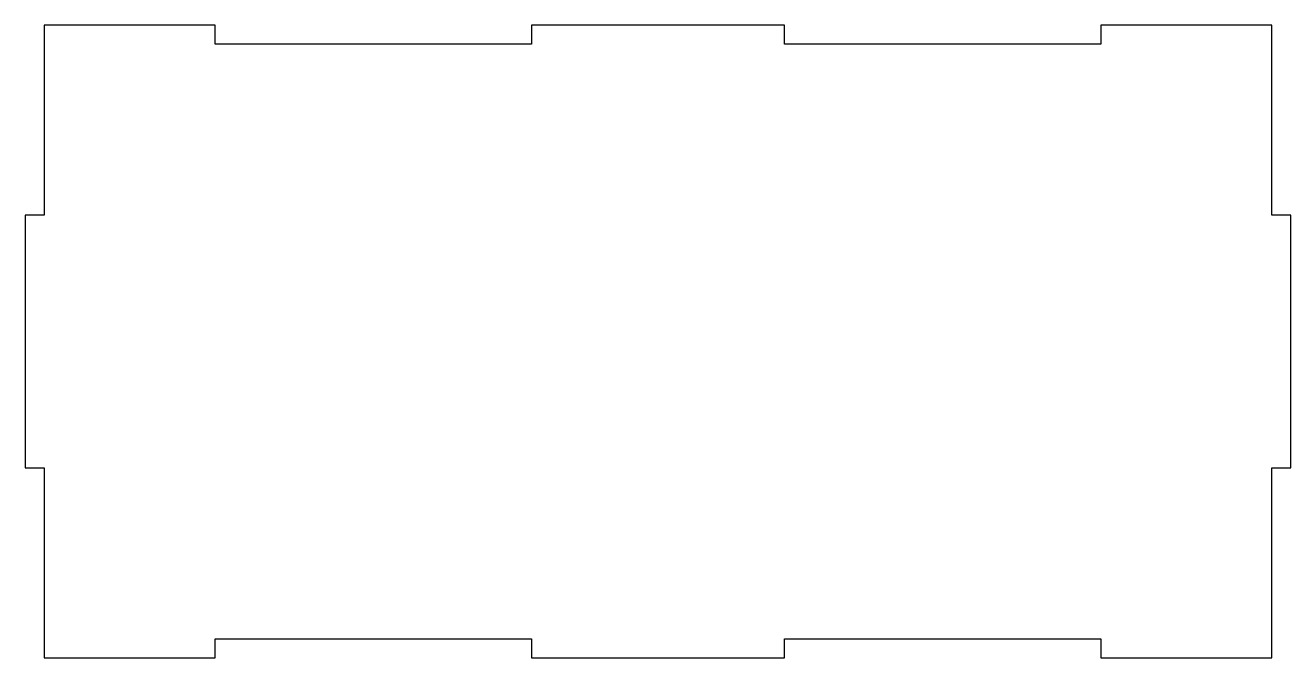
# Model space of a CAD drawing. Extents: x -53 to 147, y -91 to 9.
import ezdxf

# ---------------------------------------------------------------- set-up
doc = ezdxf.new("R2010")
doc.units = 0
doc.layers.get('0').update_dxf_attribs({"linetype": 'CONTINUOUS'})

msp = doc.modelspace()

# ---------------------------------------------------------------- linework, layer by layer
at = {"color": 7, "linetype": 'CONTINUOUS'}
for p, q in [((-23.04, 9.19), (-50.04, 9.19)), ((-50.04, 9.19), (-50.04, -20.81)), ((-23.04, 6.19), (-23.04, 9.19)), ((66.96, 9.19), (26.96, 9.19)), ((26.96, 9.19), (26.96, 6.19)), ((66.96, 6.19), (66.96, 9.19)), ((143.96, 9.19), (116.96, 9.19)), ((116.96, 9.19), (116.96, 6.19)), ((143.96, -20.81), (143.96, 9.19)), ((26.96, 6.19), (-23.04, 6.19)), ((116.96, 6.19), (66.96, 6.19)), ((-50.04, -20.81), (-53.04, -20.81)), ((-53.04, -20.81), (-53.04, -60.81)), ((146.96, -20.81), (143.96, -20.81)), ((146.96, -60.81), (146.96, -20.81)), ((-53.04, -60.81), (-50.04, -60.81)), ((-50.04, -60.81), (-50.04, -90.81)), ((143.96, -90.81), (143.96, -60.81)), ((143.96, -60.81), (146.96, -60.81)), ((-23.04, -90.81), (-23.04, -87.81)), ((-23.04, -87.81), (26.96, -87.81)), ((26.96, -87.81), (26.96, -90.81)), ((66.96, -90.81), (66.96, -87.81)), ((66.96, -87.81), (116.96, -87.81)), ((116.96, -87.81), (116.96, -90.81)), ((-50.04, -90.81), (-23.04, -90.81)), ((26.96, -90.81), (66.96, -90.81)), ((116.96, -90.81), (143.96, -90.81))]:
    msp.add_line(p, q, dxfattribs=at)

doc.saveas('drawing.dxf')
